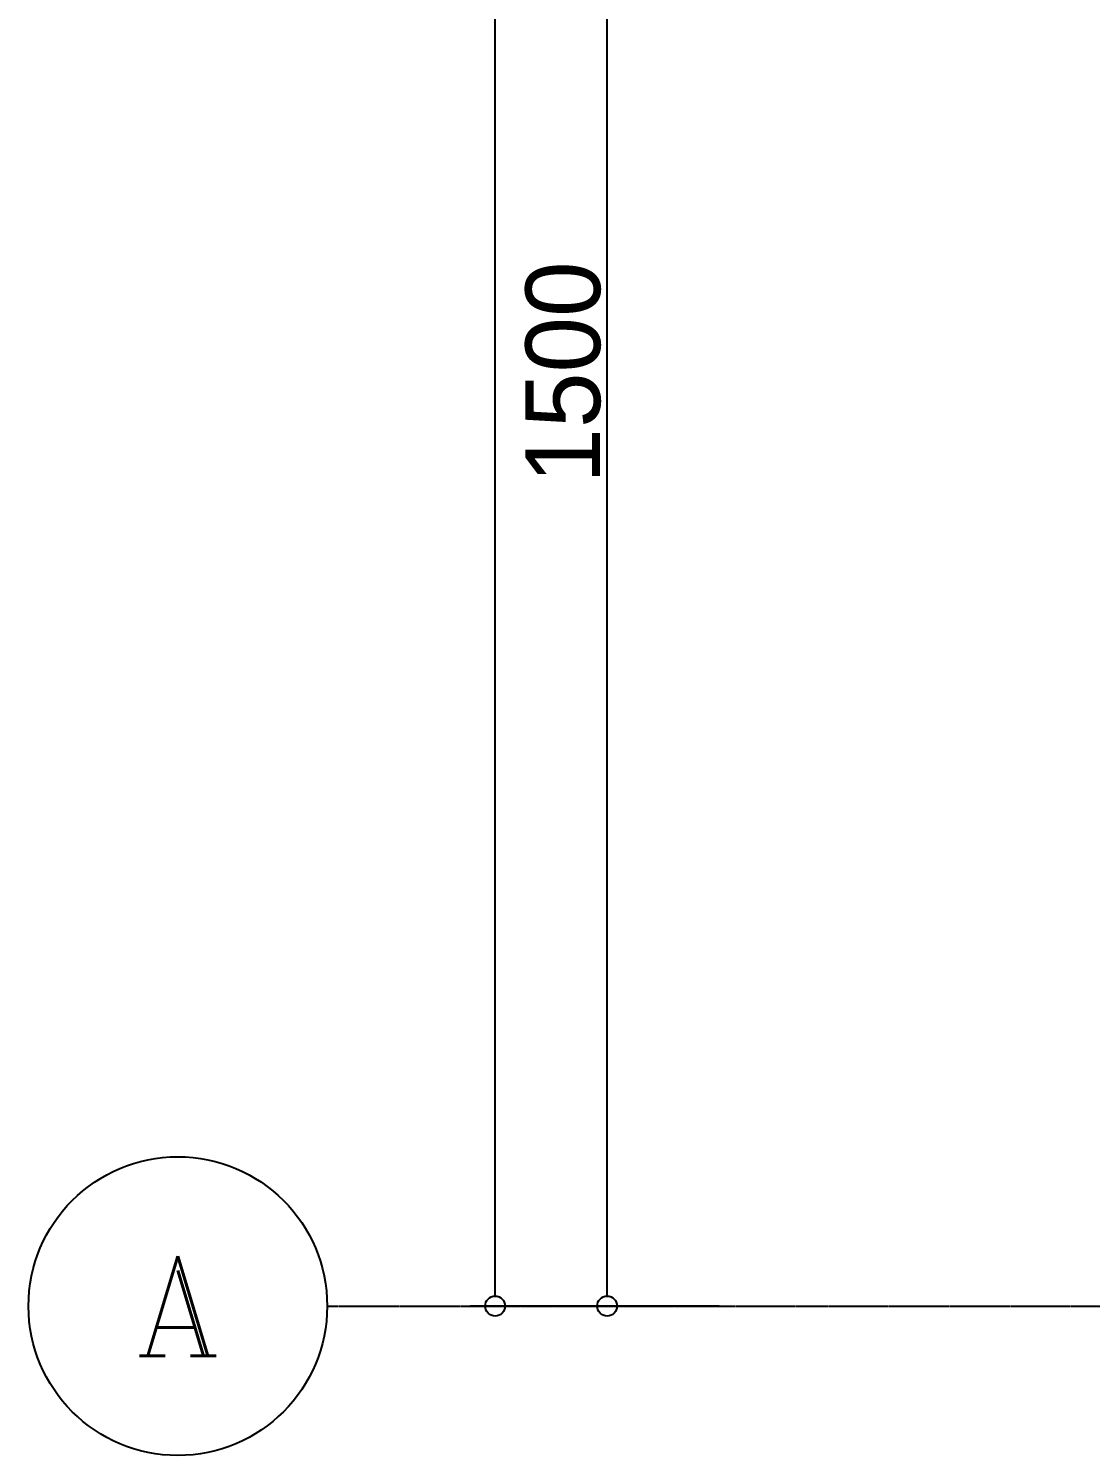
# Model space of a CAD drawing. Extents: x -3450 to 27857, y -1288 to 11880.
# Drawn here: x -960 to -107, y -120 to 1026 of the extents above; entities that cross this region are included whole.
import ezdxf
from ezdxf.enums import TextEntityAlignment as Align

# ---------------------------------------------------------------- set-up
doc = ezdxf.new("R2010")
doc.units = 0
doc.linetypes.add('X-S-FAB-L20$0$COL-CEN-LIN', pattern=[3.25, 2.5, -0.25, 0.25, -0.25])
for name, color, linetype in [('X-S-FAB-L20$0$0-MC', 8, 'Continuous'), ('X-S-FAB-L20$0$0-NC', 8, 'Continuous'), ('X-S-FAB-L20$0$A-BLOCK', 8, 'Continuous'), ('X-S-FAB-L20$0$BLOCK', 8, 'Continuous'), ('X-S-FAB-L20$0$CCL', 8, 'X-S-FAB-L20$0$COL-CEN-LIN'), ('X-S-FAB-L20$0$DIM', 8, 'Continuous')]:
    doc.layers.add(name, color=color, linetype=linetype)
doc.styles.add('X-S-FAB-L20$0$COL-NUM', font='romanc')
doc.styles.add('X-S-FAB-L20$0$DIM', font='', dxfattribs={"width": 0.8})
doc.styles.add('X-S-FAB-L20$0$Gen-Text', font='c2.shx', dxfattribs={"bigfont": 'chinese.shx'})
doc.styles.get('X-S-FAB-L20$0$DIM').set_extended_font_data('MingLiU')
doc.dimstyles.new('X-S-FAB-L20$0$CIRL', dxfattribs={"dimtxt": 50, "dimasz": 25, "dimexe": 16, "dimexo": 0, "dimgap": 6, "dimtad": 1, "dimdsep": 46, "dimtxsty": 'X-S-FAB-L20$0$DIM', "dimblk": 'X-S-FAB-L20$0$_DotBlank', "dimcen": 10, "dimdle": 8, "dimclrd": 256, "dimclre": 256, "dimclrt": 6, "dimadec": 0, "dimazin": 0, "dimtfac": 1, "dimtix": 1, "dimtmove": 2, "dimatfit": 0, "dimldrblk": 'X-S-FAB-L20$0$ARROW', "dimfxl": 1, "dimtolj": 1, "dimarcsym": 0})

# ---------------------------------------------------------------- blocks, each defined once
blk = doc.blocks.new('X-S-FAB-L20$0$cn-y')
at = {"layer": 'X-S-FAB-L20$0$0-MC'}
blk.add_circle((-50, 0), 50, dxfattribs=at)
at = {"layer": 'X-S-FAB-L20$0$0-NC', "style": 'X-S-FAB-L20$0$COL-NUM'}
blk.add_attdef('GRID-Y', text='', height=50, dxfattribs=at).set_placement((-50, 0), align=Align.MIDDLE_CENTER)
blk = doc.blocks.new('X-S-FAB-L20$0$_DotBlank')
at = {"color": 0, "linetype": 'ByBlock', "lineweight": -2}
blk.add_line((-0.5, 0), (-1, 0), dxfattribs=at)
blk.add_circle((0, 0), 0.5, dxfattribs=at)
blk = doc.blocks.new('*D128')
at = {"layer": 'DefPoints', "color": 0, "transparency": 16777216}
for p in [(-26745, 10645), (-26655, 10645), (-26655, 720)]:
    blk.add_point(p, dxfattribs=at)
at = {"layer": 'X-S-FAB-L20$0$DIM', "lineweight": -2, "transparency": 16777216}
for p, q in [((-26655, 10645), (-26765, 10645)), ((-26745, 736), (-26745, 10629)), ((-26655, 720), (-26765, 720))]:
    blk.add_line(p, q, dxfattribs=at)
at = {"layer": 'X-S-FAB-L20$0$DIM', "lineweight": -2, "transparency": 16777216, "xscale": 16, "yscale": 16, "zscale": 16}
for p, rotation in [((-26745, 10645), 90), ((-26745, 720), 270)]:
    blk.add_blockref('X-S-FAB-L20$0$_DotBlank', p, dxfattribs=dict(at, rotation=rotation))
at = {"layer": 'X-S-FAB-L20$0$DIM', "color": 6, "transparency": 16777216, "insert": (-26780.2, 5682.5), "char_height": 2.5, "attachment_point": 5, "rotation": 90, "style": 'X-S-FAB-L20$0$Gen-Text'}
blk.add_mtext('\\A1;{\\H24x;9925}', dxfattribs=at)
blk = doc.blocks.new('X-S-FAB-L20$0$ARROW')
at = {"color": 3}
blk.add_solid([(0, 0), (-2.4, -0.4), (-2.4, 0.4)], dxfattribs=at)
blk = doc.blocks.new('*D129')
at = {"layer": 'DefPoints', "color": 0, "transparency": 16777216}
for p in [(-26655, 2220), (-26565, 2220), (-26565, 720)]:
    blk.add_point(p, dxfattribs=at)
at = {"layer": 'X-S-FAB-L20$0$DIM', "lineweight": -2, "transparency": 16777216}
for p, q in [((-26565, 2220), (-26675, 2220)), ((-26655, 736), (-26655, 2204)), ((-26565, 720), (-26675, 720))]:
    blk.add_line(p, q, dxfattribs=at)
at = {"layer": 'X-S-FAB-L20$0$DIM', "lineweight": -2, "transparency": 16777216, "xscale": 16, "yscale": 16, "zscale": 16}
for p, rotation in [((-26655, 2220), 90), ((-26655, 720), 270)]:
    blk.add_blockref('X-S-FAB-L20$0$_DotBlank', p, dxfattribs=dict(at, rotation=rotation))
at = {"layer": 'X-S-FAB-L20$0$DIM', "color": 6, "transparency": 16777216, "insert": (-26690.2, 1470), "char_height": 2.5, "attachment_point": 5, "rotation": 90, "style": 'X-S-FAB-L20$0$Gen-Text'}
blk.add_mtext('\\A1;{\\H24x;1500}', dxfattribs=at)
blk = doc.blocks.new('X-S-FAB-L20$0$FAB2-L05')
at = {"layer": 'X-S-FAB-L20$0$CCL'}
blk.add_line((-26880, 720), (1210, 720), dxfattribs=at)
at = {"layer": 'X-S-FAB-L20$0$A-BLOCK'}
ref = blk.add_blockref('X-S-FAB-L20$0$cn-y', (-26880, 720), dxfattribs=dict(at, xscale=2.399999999999997, yscale=2.399999999999997, zscale=2.399999999999997))
ref.add_attrib('GRID-Y', 'A', dxfattribs={"layer": 'X-S-FAB-L20$0$0-NC', "height": 80, "style": 'X-S-FAB-L20$0$COL-NUM'}).set_placement((-27000, 720), align=Align.MIDDLE_CENTER)
at = {"layer": 'X-S-FAB-L20$0$DIM'}
for base, p1, p2, picture, middle in [((-26745, 10645), (-26655, 720), (-26655, 10645), '*D128', (-26780.163, 5682.5)), ((-26655, 2220), (-26565, 720), (-26565, 2220), '*D129', (-26690.157, 1470))]:
    dim = blk.add_linear_dim(base=base, p1=p1, p2=p2, angle=90, text='{\\H24x;<>}', dimstyle='X-S-FAB-L20$0$CIRL', override={"dimtxt": 2.5, "dimasz": 16, "dimexe": 20, "dimgap": 5, "dimtxsty": 'X-S-FAB-L20$0$Gen-Text', "dimblk1": 'X-S-FAB-L20$0$_DotBlank', "dimblk2": 'X-S-FAB-L20$0$_DotBlank', "dimsah": 1}, dxfattribs=at)
    dim.commit()
    dim.dimension.update_dxf_attribs({"geometry": picture, "text_midpoint": middle})
blk = doc.blocks.new('X-S-FAB-L20')
at = {"layer": 'X-S-FAB-L20$0$BLOCK'}
blk.add_blockref('X-S-FAB-L20$0$FAB2-L05', (26160, -720), dxfattribs=at)

msp = doc.modelspace()

# ---------------------------------------------------------------- block references
msp.add_blockref('X-S-FAB-L20', (0, 0))

doc.saveas('drawing.dxf')
